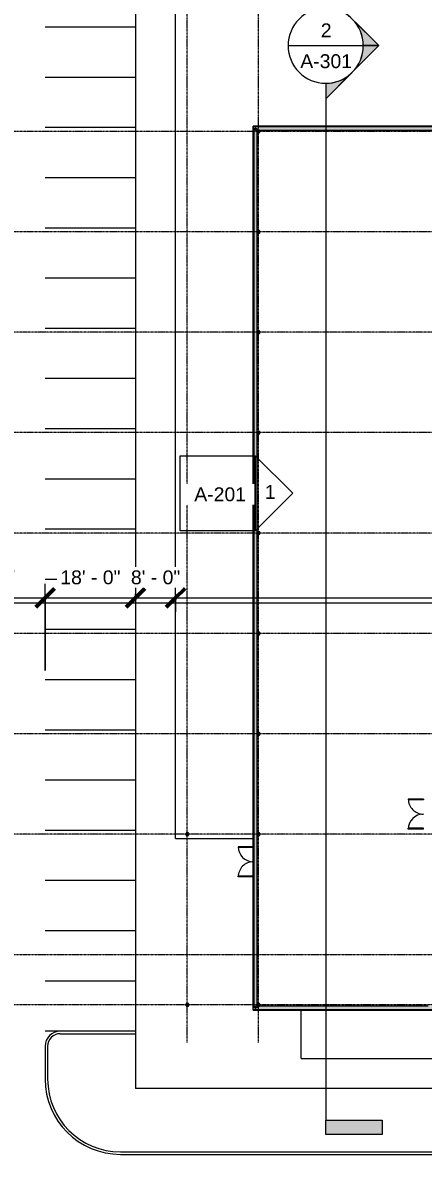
# Model space of a CAD drawing. Header units: inches. Extents: x 19480 to 29385, y -26609 to -18437.
# Drawn here: x 21825 to 22783, y -23115 to -20410 of the extents above; entities that cross this region are included whole.
import ezdxf

# ---------------------------------------------------------------- set-up
doc = ezdxf.new("R2010")
doc.units = ezdxf.units.IN
doc.header["$MEASUREMENT"] = 0
doc.linetypes.add('Grid Line 1_2_', pattern=[0.875, 0.5, -0.125, 0.125, -0.125])
for name, color, linetype, lineweight in [('A-ANNO-DIMS', 211, 'Continuous', 9), ('A-ANNO-DIMS-360', 211, 'Continuous', 9), ('A-DOOR', 31, 'Continuous', 9), ('A-DOOR-GLAZ', 31, 'Continuous', 13), ('A-SITE-CURB', 90, 'Continuous', 9), ('A-SITE-ROAD', 130, 'Continuous', 9), ('A-SITE-SWLK', 140, 'Continuous', 9), ('A-WALL', 113, 'Continuous', 9), ('C-TOPO', 7, 'Continuous', 9), ('G-ANNO-SYMB', 111, 'Continuous', 9), ('L-SITE', 91, 'Continuous', 9), ('S-BEAM', 12, 'Continuous', 9), ('S-COLS', 52, 'Continuous', 9), ('S-GRID', 1, 'Continuous', 9)]:
    doc.layers.add(name, color=color, linetype=linetype, lineweight=lineweight)
doc.styles.add('Arial_1', font='arial.ttf', dxfattribs={"height": 33.194237})
doc.dimstyles.new('Linear_-_3_32__Arial', dxfattribs={"dimscale": 12, "dimtxt": 33.75, "dimasz": 3.75, "dimexe": 2.8125, "dimexo": 1.875, "dimgap": 1.875, "dimtad": 1, "dimdec": 3, "dimrnd": 0.125, "dimzin": 1, "dimdsep": 46, "dimlunit": 4, "dimtxsty": 'Arial_1', "dimblk1": 'OBLIQUE', "dimblk2": 'OBLIQUE', "dimsah": 1, "dimcen": 0.09, "dimdle": 2.8125, "dimazin": 0, "dimtfac": 1, "dimtdec": 4, "dimtix": 1, "dimtmove": 0, "dimatfit": 3, "dimfxl": 1, "dimtvp": 1, "dimtfill": 1, "dimfrac": 2, "dimtolj": 1, "dimtzin": 0, "dimarcsym": 2})
doc.dimstyles.new('Linear_-_3_32__Arial_1', dxfattribs={"dimscale": 12, "dimtxt": 33.75, "dimasz": 3.75, "dimexe": 2.8125, "dimexo": 1.875, "dimgap": 1.875, "dimtad": 1, "dimdec": 3, "dimrnd": 0.125, "dimzin": 1, "dimdsep": 46, "dimlunit": 4, "dimtxsty": 'Arial_1', "dimblk1": 'OBLIQUE', "dimblk2": 'OBLIQUE', "dimsah": 1, "dimcen": 0.09, "dimdle": 2.8125, "dimazin": 0, "dimtfac": 1, "dimtdec": 4, "dimtix": 1, "dimtmove": 0, "dimatfit": 3, "dimfxl": 1, "dimtvp": 1, "dimtfill": 1, "dimfrac": 2, "dimtolj": 1, "dimtzin": 0, "dimarcsym": 2})
doc.dimstyles.new('Linear_-_3_32__Arial_2', dxfattribs={"dimscale": 12, "dimtxt": 33.75, "dimasz": 3.75, "dimexe": 2.8125, "dimexo": 1.875, "dimgap": 1.875, "dimtad": 1, "dimdec": 3, "dimrnd": 0.125, "dimzin": 1, "dimdsep": 46, "dimlunit": 4, "dimtxsty": 'Arial_1', "dimblk1": 'OBLIQUE', "dimblk2": 'OBLIQUE', "dimsah": 1, "dimcen": 0.09, "dimdle": 2.8125, "dimazin": 0, "dimtfac": 1, "dimtdec": 4, "dimtix": 1, "dimtmove": 0, "dimatfit": 3, "dimfxl": 1, "dimtvp": 1, "dimtfill": 1, "dimfrac": 2, "dimtolj": 1, "dimtzin": 0, "dimarcsym": 2})
pattern_1 = [(45, (0, 0), (-35.63818, 35.63818), []), (45, (0, 54), (-35.63818, 35.63818), [])]

# ---------------------------------------------------------------- blocks, each defined once
blk = doc.blocks.new('Parking_Stall_Multiple - Parking_Stall_Multiple-396552-Site Plan - Phase 1')
at = {"layer": 'L-SITE'}
for p, q in [((0, 2760), (0, 2880)), ((0, 2880), (216, 2880)), ((0, 2760), (216, 2760)), ((0, 2640), (0, 2760)), ((0, 2760), (216, 2760)), ((0, 2640), (216, 2640)), ((0, 2520), (0, 2640)), ((0, 2640), (216, 2640)), ((0, 2520), (216, 2520)), ((0, 2400), (0, 2520)), ((0, 2520), (216, 2520)), ((0, 2400), (216, 2400)), ((0, 2280), (0, 2400)), ((0, 2400), (216, 2400)), ((0, 2280), (216, 2280)), ((0, 2160), (0, 2280)), ((0, 2280), (216, 2280)), ((0, 2160), (216, 2160)), ((0, 2040), (0, 2160)), ((0, 2160), (216, 2160)), ((0, 2040), (216, 2040)), ((0, 1920), (0, 2040)), ((0, 2040), (216, 2040)), ((0, 1920), (216, 1920)), ((0, 1800), (0, 1920)), ((0, 1920), (216, 1920)), ((0, 1800), (216, 1800)), ((0, 1680), (0, 1800)), ((0, 1800), (216, 1800)), ((0, 1680), (216, 1680)), ((0, 1560), (0, 1680)), ((0, 1680), (216, 1680)), ((0, 1560), (216, 1560)), ((0, 1440), (0, 1560)), ((0, 1560), (216, 1560)), ((0, 1440), (216, 1440)), ((0, 1320), (0, 1440)), ((0, 1440), (216, 1440)), ((0, 1320), (216, 1320)), ((0, 1200), (0, 1320)), ((0, 1320), (216, 1320)), ((0, 1200), (216, 1200)), ((0, 1080), (0, 1200)), ((0, 1200), (216, 1200)), ((0, 1080), (216, 1080)), ((0, 960), (0, 1080)), ((0, 1080), (216, 1080)), ((0, 960), (216, 960)), ((0, 840), (0, 960)), ((0, 960), (216, 960)), ((0, 840), (216, 840)), ((0, 720), (0, 840)), ((0, 840), (216, 840)), ((0, 720), (216, 720)), ((0, 600), (0, 720)), ((0, 720), (216, 720)), ((0, 600), (216, 600)), ((0, 480), (0, 600)), ((0, 600), (216, 600)), ((0, 480), (216, 480)), ((0, 360), (0, 480)), ((0, 480), (216, 480))]:
    blk.add_line(p, q, dxfattribs=at)
blk = doc.blocks.new('Girt_C - 8_D-560233-Site Plan - Phase 1')
at = {"layer": 'S-BEAM'}
for points in [[(25909.2, -22768.9), (25982.4, -22768.9), (25982.4, -22761.2), (22381.4, -22761.2), (22381.4, -22768.9), (25821.8, -22768.9)], [(25982.4, -22769.1), (25982.4, -22768.9), (22381.4, -22769), (22381.4, -22769.1), (25909.2, -22769.1)], [(25909.2, -22761.2), (25978.4, -22761.1), (25978.4, -22761.1), (22385.3, -22761.1), (22385.2, -22761.2), (25821.8, -22761.2)]]:
    blk.add_hatch(color=256, dxfattribs=at).paths.add_polyline_path(points, flags=0)
for p, q in [((22385.9, -22761.1), (22381.4, -22761.1)), ((22381.4, -22768.9), (22381.4, -22761.2)), ((22381.4, -22769.1), (22381.4, -22768.9)), ((22381.4, -22769.1), (25982.4, -22769.1)), ((22793.9, -22761.1), (22390.9, -22761.1))]:
    blk.add_line(p, q, dxfattribs=at)
blk = doc.blocks.new('Girt_C - 8_D-560235-Site Plan - Phase 1')
at = {"layer": 'S-BEAM'}
for points in [[(22377.4, -22765.1), (22377.6, -22765.1), (22377.4, -20663.1), (22377.4, -20663.1), (22377.4, -22426.1)], [(22385.2, -22765.1), (22385.2, -20663.1), (22377.6, -20663.1), (22377.6, -22765.1)], [(22385.2, -22761.2), (22385.4, -22761.1), (22385.4, -22426.1), (22385.3, -20667), (22385.2, -20667), (22385.2, -22426.1)]]:
    blk.add_hatch(color=256, dxfattribs=at).paths.add_polyline_path(points, flags=0)
for p, q in [((22377.4, -20663.1), (22377.4, -22765.1)), ((22377.4, -20663.1), (22377.6, -20663.1)), ((22377.6, -20663.1), (22385.2, -20663.1)), ((22385.4, -22755.5), (22385.4, -20663.1)), ((22377.6, -22765.1), (22377.4, -22765.1)), ((22385.2, -22765.1), (22377.6, -22765.1)), ((22385.4, -22765.1), (22385.4, -22760.6))]:
    blk.add_line(p, q, dxfattribs=at)
blk = doc.blocks.new('Girt_C - 8_D-560231-Site Plan - Phase 1')
at = {"layer": 'S-BEAM'}
for points in [[(22381.4, -20659.2), (22805.3, -20659.1), (22805.3, -20659.1), (22381.4, -20659.1)], [(22381.4, -20666.9), (22805.3, -20666.9), (22805.3, -20659.2), (22381.4, -20659.2)], [(22390.9, -20667.1), (22801.3, -20667), (22801.4, -20666.9), (22385.3, -20667), (22385.4, -20667.1), (22385.9, -20667.1)]]:
    blk.add_hatch(color=256, dxfattribs=at).paths.add_polyline_path(points, flags=0)
for p, q in [((22805.3, -20659.1), (22381.4, -20659.1)), ((22381.4, -20659.2), (22381.4, -20659.1)), ((22381.4, -20666.9), (22381.4, -20659.2)), ((22381.4, -20667.1), (22805.3, -20667.1)), ((22805.3, -20659.1), (22805.3, -20659.2)), ((22805.3, -20659.2), (22805.3, -20666.9))]:
    blk.add_line(p, q, dxfattribs=at)
blk = doc.blocks.new('HSS-Hollow Structural Section-Column - HSS6X6X1_4-V16-Site Plan - Phase 1')
at = {"layer": 'S-COLS'}
h = blk.add_hatch(dxfattribs=at)
h.set_pattern_fill('FP_6', color=256, style=0, pattern_type=2)
h.set_pattern_definition([(225, (22218.39, -22758.053), (35.63818, -35.63818), []), (225, (22218.39, -22812.053), (35.63818, -35.63818), [])])
h.paths.add_polyline_path([(-2.5, 3), (-2.5, 2.8), (2.5, 2.8), (2.5, 3)], flags=0)
h.paths.add_polyline_path([(-3, 2.5), (-3, -2.5), (-2.8, -2.5), (-2.8, 2.5)], flags=0)
h.paths.add_polyline_path([(3, 2.5), (2.8, 2.5), (2.8, -2.5), (3, -2.5)], flags=0)
h.paths.add_polyline_path([(2.5, -2.8), (-2.5, -2.8), (-2.5, -3), (2.5, -3)], flags=0)
at = {"layer": 'S-COLS', "lineweight": 13}
for p, q in [((-3, 2.5), (-3, -2.5)), ((-2.8, -2.5), (-2.8, 2.5)), ((2.5, 3), (-2.5, 3)), ((-2.5, 2.8), (2.5, 2.8)), ((2.8, 2.5), (2.8, -2.5)), ((3, -2.5), (3, 2.5)), ((2.5, -2.8), (-2.5, -2.8)), ((-2.5, -3), (2.5, -3))]:
    blk.add_line(p, q, dxfattribs=at)
for centre, radius, start, end in [((-2.5, 2.5), 0.466, 90, 180), ((-2.5, 2.5), 0.233, 90, 180), ((2.5, 2.5), 0.466, 360, 90), ((2.5, 2.5), 0.233, 0, 90), ((-2.5, -2.5), 0.466, 180, 270), ((-2.5, -2.5), 0.233, 180, 270), ((2.5, -2.5), 0.466, 270, 360), ((2.5, -2.5), 0.233, 270, 360)]:
    blk.add_arc(centre, radius, start, end, dxfattribs=at)
blk = doc.blocks.new('Double-Glass 1 - 72_ x 84_-503867-Site Plan - Phase 1')
at = {"layer": 'A-DOOR'}
for p, q in [((-36, -2.6), (-36, -6.6)), ((-36, -2.6), (-34, -2.6)), ((-36, -6.6), (-36, -34.6)), ((-36, -6.6), (-34, -6.6)), ((-34, -2.6), (-34, -6.6)), ((-34, -6.6), (-34, -34.6)), ((34, -2.6), (34, -6.6)), ((36, -2.6), (34, -2.6)), ((34, -6.6), (34, -34.6)), ((36, -6.6), (34, -6.6)), ((36, -2.6), (36, -6.6)), ((36, -6.6), (36, -34.6)), ((-36, -34.6), (-36, -38.6)), ((-36, -34.6), (-34, -34.6)), ((-36, -38.6), (-34, -38.6)), ((-34, -34.6), (-34, -38.6)), ((34, -34.6), (34, -38.6)), ((34, -34.6), (36, -34.6)), ((36, -38.6), (34, -38.6)), ((36, -34.6), (36, -38.6))]:
    blk.add_line(p, q, dxfattribs=at)
for centre, start, end in [((-36, -2.6), 270, 0), ((36, -2.6), 180.0334, 270)]:
    blk.add_arc(centre, 36, start, end, dxfattribs=at)
at = {"layer": 'A-DOOR-GLAZ'}
for p, q in [((-35, -34.6), (-35, -6.6)), ((35, -6.6), (35, -34.6))]:
    blk.add_line(p, q, dxfattribs=at)
blk = doc.blocks.new('HSS-Hollow Structural Section-Column - HSS6X6X1_4-V19-Site Plan - Phase 1')
at = {"layer": 'S-COLS', "lineweight": 13}
for p, q in [((-3, 2.534), (-3, -2.534)), ((-2.767, -2.534), (-2.767, 2.534)), ((2.534, 3), (-2.534, 3)), ((-2.534, 2.767), (2.534, 2.767)), ((2.767, 2.534), (2.767, -2.534)), ((3, -2.534), (3, 2.534)), ((2.534, -2.767), (-2.534, -2.767)), ((-2.534, -3), (2.534, -3))]:
    blk.add_line(p, q, dxfattribs=at)
for centre, radius, start, end in [((-2.534, 2.534), 0.466, 90, 180), ((-2.534, 2.534), 0.233, 90, 180), ((2.534, 2.534), 0.466, 360, 90), ((2.534, 2.534), 0.233, 0, 90), ((-2.534, -2.534), 0.466, 180, 270), ((-2.534, -2.534), 0.233, 180, 270), ((2.534, -2.534), 0.466, 270, 360), ((2.534, -2.534), 0.233, 270, 360)]:
    blk.add_arc(centre, radius, start, end, dxfattribs=at)
blk = doc.blocks.new('Double-Glass 1 - 72_ x 84_-496146-Site Plan - Phase 1')
at = {"layer": 'A-DOOR'}
for p, q in [((-36, 32.5), (-36, 36.5)), ((-36, 36.5), (-34, 36.5)), ((-36, 4.5), (-36, 32.5)), ((-36, 32.5), (-34, 32.5)), ((-34, 32.5), (-34, 36.5)), ((-34, 4.5), (-34, 32.5)), ((34, 32.5), (34, 36.5)), ((36, 36.5), (34, 36.5)), ((34, 4.5), (34, 32.5)), ((34, 32.5), (36, 32.5)), ((36, 32.5), (36, 36.5)), ((36, 4.5), (36, 32.5)), ((-36, 4.5), (-34, 4.5)), ((-36, 0.5), (-36, 4.5)), ((-36, 0.5), (-34, 0.5)), ((-34, 0.5), (-34, 4.5)), ((36, 4.5), (34, 4.5)), ((34, 0.5), (34, 4.5)), ((36, 0.5), (34, 0.5)), ((36, 0.5), (36, 4.5))]:
    blk.add_line(p, q, dxfattribs=at)
for centre, start, end in [((-36, 0.5), 360, 90), ((36, 0.5), 90, 179.9666)]:
    blk.add_arc(centre, 36, start, end, dxfattribs=at)
at = {"layer": 'A-DOOR-GLAZ'}
for p, q in [((-35, 32.5), (-35, 4.5)), ((35, 4.5), (35, 32.5))]:
    blk.add_line(p, q, dxfattribs=at)
blk = doc.blocks.new('DIMBLOCK31-Site Plan - Phase 1')
at = {"layer": 'A-ANNO-DIMS-360'}
for p, q in [((21590.4, -21958.5), (21590.4, -21751.2)), ((21878.4, -21958.5), (21878.4, -21751.2)), ((21590.4, -21785), (21878.4, -21785)), ((21590.4, -21785), (21590.4, -21958.5)), ((21878.4, -21785), (21878.4, -21958.5))]:
    blk.add_line(p, q, dxfattribs=at)
at = {"layer": 'A-ANNO-DIMS-360', "lineweight": 50}
for p, q in [((21590.4, -21785), (21612.9, -21762.5)), ((21878.4, -21785), (21900.9, -21762.5)), ((21590.4, -21785), (21567.9, -21807.5)), ((21878.4, -21785), (21855.9, -21807.5))]:
    blk.add_line(p, q, dxfattribs=at)
at = {"layer": 'A-ANNO-DIMS-360', "color": 0, "insert": (21662.7, -21719.4), "char_height": 33.19, "width": 171.969, "attachment_point": 1, "line_spacing_factor": 0.938532, "style": 'Arial_1', "bg_fill": 3, "box_fill_scale": 1.25, "bg_fill_color": 0, "bg_fill_transparency": 0}
blk.add_mtext('24\' - 0"', dxfattribs=at)
blk = doc.blocks.new('_Oblique')
at = {"color": 0, "linetype": 'ByBlock', "lineweight": -2}
blk.add_line((-0.5, -0.5), (0.5, 0.5), dxfattribs=at)
blk = doc.blocks.new('DIMBLOCK32-Site Plan - Phase 1')
at = {"layer": 'A-ANNO-DIMS-360'}
for p, q in [((21878.4, -21958.5), (21878.4, -21751.2)), ((22094.4, -21775.7), (22094.4, -21818.7)), ((22094.4, -21785), (22094.4, -21775.7)), ((21878.4, -21785), (22094.4, -21785)), ((21878.4, -21785), (21878.4, -21958.5))]:
    blk.add_line(p, q, dxfattribs=at)
at = {"layer": 'A-ANNO-DIMS-360', "lineweight": 50}
for p, q in [((21878.4, -21785), (21900.9, -21762.5)), ((22094.4, -21785), (22116.9, -21762.5)), ((21878.4, -21785), (21855.9, -21807.5)), ((22094.4, -21785), (22071.9, -21807.5))]:
    blk.add_line(p, q, dxfattribs=at)
at = {"layer": 'A-ANNO-DIMS-360', "color": 0, "insert": (21914.7, -21719.4), "char_height": 33.19, "width": 171.969, "attachment_point": 1, "line_spacing_factor": 0.938532, "style": 'Arial_1', "bg_fill": 3, "box_fill_scale": 1.25, "bg_fill_color": 0, "bg_fill_transparency": 0}
blk.add_mtext('18\' - 0"', dxfattribs=at)
blk = doc.blocks.new('DIMBLOCK33-Site Plan - Phase 1')
at = {"layer": 'A-ANNO-DIMS-360', "lineweight": 50}
for p, q in [((22094.4, -21785), (22116.9, -21762.5)), ((22190.4, -21785), (22212.9, -21762.5)), ((22094.4, -21785), (22071.9, -21807.5)), ((22190.4, -21785), (22167.9, -21807.5))]:
    blk.add_line(p, q, dxfattribs=at)
at = {"layer": 'A-ANNO-DIMS-360'}
for p, q in [((22094.4, -21775.7), (22094.4, -21818.7)), ((22094.4, -21785), (22094.4, -21775.7)), ((22190.4, -21775.7), (22190.4, -21818.7)), ((22190.4, -21785), (22190.4, -21775.7)), ((22094.4, -21785), (22190.4, -21785))]:
    blk.add_line(p, q, dxfattribs=at)
at = {"layer": 'A-ANNO-DIMS-360', "color": 0, "insert": (22083.5, -21719.4), "char_height": 33.19, "width": 141.438, "attachment_point": 1, "line_spacing_factor": 0.938532, "style": 'Arial_1', "bg_fill": 3, "box_fill_scale": 1.25, "bg_fill_color": 0, "bg_fill_transparency": 0}
blk.add_mtext('8\' - 0"', dxfattribs=at)
blk = doc.blocks.new('DIMBLOCK34-Site Plan - Phase 1')
at = {"layer": 'A-ANNO-DIMS-360', "lineweight": 50}
for p, q in [((22190.4, -21785), (22212.9, -21762.5)), ((24603.4, -21785), (24625.9, -21762.5)), ((22190.4, -21785), (22167.9, -21807.5)), ((24603.4, -21785), (24580.9, -21807.5))]:
    blk.add_line(p, q, dxfattribs=at)
at = {"layer": 'A-ANNO-DIMS-360'}
for p, q in [((22190.4, -21775.7), (22190.4, -21818.7)), ((22190.4, -21785), (22190.4, -21775.7)), ((24603.4, -21775.7), (24603.4, -21818.7)), ((24603.4, -21785), (24603.4, -21775.7)), ((22190.4, -21785), (24603.4, -21785))]:
    blk.add_line(p, q, dxfattribs=at)
at = {"layer": 'A-ANNO-DIMS-360', "color": 0, "insert": (23312.5, -21719.4), "char_height": 33.19, "width": 202.5, "attachment_point": 1, "line_spacing_factor": 0.938532, "style": 'Arial_1', "bg_fill": 3, "box_fill_scale": 1.25, "bg_fill_color": 0, "bg_fill_transparency": 0}
blk.add_mtext('201\' - 1"', dxfattribs=at)
blk = doc.blocks.new('Section - 3_32_ x 3_8_-18514-Site Plan - Phase 1')
at = {"layer": 'G-ANNO-SYMB'}
blk.add_hatch(color=256, dxfattribs=at).paths.add_polyline_path([(0, 0.375), (0, 0), (-0.09375, 0), (-0.09375, 0.375)], flags=0)
for p, q in [((0, 0.375), (-0.09375, 0.375)), ((-0.09375, 0.375), (-0.09375, 0)), ((0, 0), (0, 0.375)), ((-0.09375, 0), (0, 0))]:
    blk.add_line(p, q, dxfattribs=at)
blk = doc.blocks.new('Section - Section Head - Filled-1526-Site Plan - Phase 1')
at = {"layer": 'G-ANNO-SYMB'}
h = blk.add_hatch(color=256, dxfattribs=at)
edge = h.paths.add_edge_path(flags=0)
edge.add_line((-0.4268, 0.1768), (-0.25, 0.3536))
edge.add_line((-0.25, 0.3536), (-0.25, 0.25))
edge.add_arc((-0.25, 0), 0.25, 90, 135)
h = blk.add_hatch(color=256, dxfattribs=at)
edge = h.paths.add_edge_path(flags=0)
edge.add_arc((-0.25, 0), 0.25, 45, 90)
edge.add_line((-0.25, 0.25), (-0.25, 0.3536))
edge.add_line((-0.25, 0.3536), (-0.0732, 0.1768))
h = blk.add_hatch(color=256, dxfattribs=at)
edge = h.paths.add_edge_path(flags=0)
edge.add_arc((-0.25, 0), 0.2503, 137.9216, 180)
edge.add_line((-0.5003, 0), (-0.6036, 0))
edge.add_line((-0.6036, 0), (-0.4358, 0.1678))
h = blk.add_hatch(color=256, dxfattribs=at)
edge = h.paths.add_edge_path(flags=0)
edge.add_line((-0.0642, 0.1678), (0.1036, 0))
edge.add_line((0.1036, 0), (0.0003, 0))
edge.add_arc((-0.25, 0), 0.2503, 0, 42.0784)
for p, q in [((-0.25, 0.3536), (-0.6036, 0)), ((-0.25, 0.3536), (-0.4268, 0.1768)), ((-0.25, 0.3536), (0.1036, 0)), ((-0.25, 0.25), (-0.25, 0.3536)), ((-0.0732, 0.1768), (-0.25, 0.3536)), ((-0.25, 0.3536), (-0.25, 0.25)), ((-0.4358, 0.1678), (-0.6036, 0)), ((0.1036, 0), (-0.0642, 0.1678)), ((-0.6036, 0), (-0.5003, 0)), ((0.0003, 0), (0.1036, 0)), ((-0.5, 0), (-0.6036, 0)), ((0, 0), (0.1036, 0))]:
    blk.add_line(p, q, dxfattribs=at)
for radius, start, end in [(0.25, 360, 180), (0.25, 90, 135), (0.25, 45, 90), (0.2503, 137.9216, 180), (0.2503, 0, 42.0784), (0.25, 180, 360)]:
    blk.add_arc((-0.25, 0), radius, start, end, dxfattribs=at)
blk = doc.blocks.new('Elevation - Detail Number-93309-Site Plan - Phase 1')
at = {"layer": 'G-ANNO-SYMB'}
for p, q in [((-0.25, -0.25), (-0.25, 0.25)), ((-0.25, 0.25), (0.25, 0.25)), ((0.25, 0.25), (0.25, -0.25)), ((0.25, -0.25), (-0.25, -0.25))]:
    blk.add_line(p, q, dxfattribs=at)
blk = doc.blocks.new('Elevation - Detail Number-93036-Site Plan - Phase 1')
at = {"layer": 'G-ANNO-SYMB'}
for p, q in [((0, 0.25), (-0.25, 0)), ((0.25, 0), (0, 0.25)), ((-0.25, 0), (0.25, 0))]:
    blk.add_line(p, q, dxfattribs=at)

msp = doc.modelspace()

# ---------------------------------------------------------------- hatches: boundary and pattern name
at = {"layer": 'A-WALL', "transparency": 33554611}
for points in [[(22376.1028, -22343.0654), (22376.8902, -22343.0654), (22376.8902, -20657.7654), (22376.1028, -20657.7654), (22376.1028, -21910.7687)], [(22376.8902, -20658.5528), (22810.5429, -20658.5528), (22810.5429, -20657.7654), (22376.8902, -20657.7654)]]:
    msp.add_hatch(color=256, dxfattribs=at).paths.add_polyline_path(points, flags=0)
h = msp.add_hatch(color=256, dxfattribs=at)
h.paths.add_polyline_path([(22376.1028, -22770.3402), (23968.7006, -22770.3402), (23968.7006, -22769.5528), (22376.1028, -22769.5528)], flags=0)
h.paths.add_polyline_path([(25987.6776, -22770.3402), (25987.6776, -22769.5528), (24040.7006, -22769.5528), (24040.7006, -22770.3402), (25909.1718, -22770.3402)], flags=0)
at = {"layer": 'S-COLS'}
h = msp.add_hatch(dxfattribs=at)
h.set_pattern_fill('FP_1', color=256, style=0, pattern_type=2)
h.set_pattern_definition(pattern_1)
h.paths.add_polyline_path([(22390.9242, -21393.0528), (22390.9242, -21392.8198), (22385.8562, -21392.8198), (22385.8562, -21393.0528)], flags=0)
h.paths.add_polyline_path([(22385.3902, -21392.5868), (22385.6232, -21392.5868), (22385.6232, -21387.5188), (22385.3902, -21387.5188)], flags=0)
h.paths.add_polyline_path([(22391.3902, -21392.5868), (22391.3902, -21387.5188), (22391.1572, -21387.5188), (22391.1572, -21392.5868)], flags=0)
h.paths.add_polyline_path([(22385.8562, -21387.2858), (22390.9242, -21387.2858), (22390.9242, -21387.0528), (22385.8562, -21387.0528)], flags=0)
h = msp.add_hatch(dxfattribs=at)
h.set_pattern_fill('FP_1', color=256, style=0, pattern_type=2)
h.set_pattern_definition(pattern_1)
h.paths.add_polyline_path([(22385.8562, -21873.0528), (22390.9242, -21873.0528), (22390.9242, -21872.8198), (22385.8562, -21872.8198)], flags=0)
h.paths.add_polyline_path([(22385.6232, -21872.5868), (22385.6232, -21867.5188), (22385.3902, -21867.5188), (22385.3902, -21872.5868)], flags=0)
h.paths.add_polyline_path([(22391.3902, -21872.5868), (22391.3902, -21867.5188), (22391.1572, -21867.5188), (22391.1572, -21872.5868)], flags=0)
h.paths.add_polyline_path([(22385.8562, -21867.2858), (22390.9242, -21867.2858), (22390.9242, -21867.0528), (22385.8562, -21867.0528)], flags=0)
h = msp.add_hatch(dxfattribs=at)
h.set_pattern_fill('FP_1', color=256, style=0, pattern_type=2)
h.set_pattern_definition(pattern_1)
h.paths.add_polyline_path([(22390.9242, -22113.0528), (22390.9242, -22112.8198), (22385.8562, -22112.8198), (22385.8562, -22113.0528)], flags=0)
h.paths.add_polyline_path([(22385.6232, -22112.5868), (22385.6232, -22107.5188), (22385.3902, -22107.5188), (22385.3902, -22112.5868)], flags=0)
h.paths.add_polyline_path([(22391.1572, -22112.5868), (22391.3902, -22112.5868), (22391.3902, -22107.5188), (22391.1572, -22107.5188)], flags=0)
h.paths.add_polyline_path([(22385.8562, -22107.2858), (22390.9242, -22107.2858), (22390.9242, -22107.0528), (22385.8562, -22107.0528)], flags=0)
h = msp.add_hatch(dxfattribs=at)
h.set_pattern_fill('FP_1', color=256, style=0, pattern_type=2)
h.set_pattern_definition(pattern_1)
h.paths.add_polyline_path([(22215.8562, -22353.0528), (22220.9242, -22353.0528), (22220.9242, -22352.8198), (22215.8562, -22352.8198)], flags=0)
h.paths.add_polyline_path([(22221.1572, -22352.5868), (22221.3902, -22352.5868), (22221.3902, -22347.5188), (22221.1572, -22347.5188)], flags=0)
h.paths.add_polyline_path([(22215.3902, -22352.5868), (22215.6232, -22352.5868), (22215.6232, -22347.5188), (22215.3902, -22347.5188)], flags=0)
h.paths.add_polyline_path([(22215.8562, -22347.2858), (22220.9242, -22347.2858), (22220.9242, -22347.0528), (22215.8562, -22347.0528)], flags=0)

# ---------------------------------------------------------------- linework, layer by layer
at = {"layer": 'A-SITE-CURB'}
for p, q in [((21914.3902, -22826.9963), (22094.3902, -22826.9963)), ((21884.3902, -22856.9963), (21884.3902, -22935.3328)), ((22058.3902, -23109.3328), (22909.0319, -23109.3328))]:
    msp.add_line(p, q, dxfattribs=at)
for centre, radius, start, end in [((21914.3902, -22856.9963), 30, 90, 180), ((22058.3902, -22935.3328), 174, 180, 270)]:
    msp.add_arc(centre, radius, start, end, dxfattribs=at)
at = {"layer": 'A-SITE-ROAD'}
for p, q in [((21878.3902, -22856.9963), (21878.3902, -22935.3328)), ((22058.3902, -23115.3328), (22909.0319, -23115.3328))]:
    msp.add_line(p, q, dxfattribs=at)
for centre, radius, start, end in [((21914.3902, -22856.9963), 36, 90, 180), ((22058.3902, -22935.3328), 180, 180, 270)]:
    msp.add_arc(centre, radius, start, end, dxfattribs=at)
at = {"layer": 'A-SITE-SWLK'}
for p, q in [((22190.3902, -22360.0528), (22190.3902, -19934.9963)), ((22190.3902, -22360.0528), (22376.1028, -22360.0528)), ((22490.3902, -22885.9397), (22490.3902, -22770.3402)), ((22094.3902, -22820.9963), (22094.3902, -22957.9397)), ((22490.3902, -22885.9397), (23932.7006, -22885.9397)), ((23434.6083, -22957.9397), (22094.3902, -22957.9397))]:
    msp.add_line(p, q, dxfattribs=at)
at = {"layer": 'A-WALL', "lineweight": 15}
for p, q in [((22376.1028, -20657.7654), (22376.1028, -22343.0654)), ((22810.5429, -20657.7654), (22376.1028, -20657.7654)), ((22376.8902, -22343.0654), (22376.8902, -20658.5528)), ((22376.8902, -20658.5528), (22809.7555, -20658.5528)), ((22376.1028, -22343.0654), (22376.8902, -22343.0654)), ((22376.1028, -22769.5528), (22376.1028, -22770.3402)), ((22376.1028, -22770.3402), (23968.7006, -22770.3402)), ((22793.8902, -22769.5528), (22376.8902, -22769.5528))]:
    msp.add_line(p, q, dxfattribs=at)
at = {"layer": 'C-TOPO'}
for p, q in [((22376.1035, -22343.0654), (22376.1035, -20657.7656)), ((22376.1035, -20657.7656), (22810.5425, -20657.7656)), ((22376.1035, -22769.5528), (22376.1035, -22343.0654)), ((22376.1035, -22770.3398), (22376.1035, -22769.5528)), ((22376.1035, -22770.3398), (23483.2559, -22770.3398))]:
    msp.add_line(p, q, dxfattribs=at)
at = {"layer": 'G-ANNO-SYMB'}
msp.add_line((22459.2123, -20465.1008), (22639.2123, -20465.1008), dxfattribs=at)
at = {"layer": 'S-COLS', "lineweight": 13}
for p, q in [((22385.3902, -20667.5188), (22385.3902, -20672.5868)), ((22385.6232, -20672.5868), (22385.6232, -20667.5188)), ((22390.9242, -20667.0528), (22385.8562, -20667.0528)), ((22385.8562, -20667.2858), (22390.9242, -20667.2858)), ((22391.1572, -20667.5188), (22391.1572, -20672.5868)), ((22391.3902, -20672.5868), (22391.3902, -20667.5188)), ((22390.9242, -20672.8198), (22385.8562, -20672.8198)), ((22385.8562, -20673.0528), (22390.9242, -20673.0528)), ((22385.3902, -20907.5188), (22385.3902, -20912.5868)), ((22385.6232, -20912.5868), (22385.6232, -20907.5188)), ((22390.9242, -20907.0528), (22385.8562, -20907.0528)), ((22385.8562, -20907.2858), (22390.9242, -20907.2858)), ((22391.1572, -20907.5188), (22391.1572, -20912.5868)), ((22391.3902, -20912.5868), (22391.3902, -20907.5188)), ((22390.9242, -20912.8198), (22385.8562, -20912.8198)), ((22385.8562, -20913.0528), (22390.9242, -20913.0528)), ((22385.3902, -21147.5188), (22385.3902, -21152.5868)), ((22385.6232, -21152.5868), (22385.6232, -21147.5188)), ((22390.9242, -21147.0528), (22385.8562, -21147.0528)), ((22385.8562, -21147.2858), (22390.9242, -21147.2858)), ((22390.9242, -21152.8198), (22385.8562, -21152.8198)), ((22385.8562, -21153.0528), (22390.9242, -21153.0528)), ((22391.1572, -21147.5188), (22391.1572, -21152.5868)), ((22391.3902, -21152.5868), (22391.3902, -21147.5188)), ((22385.3902, -21387.5188), (22385.3902, -21392.5868)), ((22385.6232, -21392.5868), (22385.6232, -21387.5188)), ((22390.9242, -21387.0528), (22385.8562, -21387.0528)), ((22385.8562, -21387.2858), (22390.9242, -21387.2858)), ((22390.9242, -21392.8198), (22385.8562, -21392.8198)), ((22385.8562, -21393.0528), (22390.9242, -21393.0528)), ((22391.1572, -21387.5188), (22391.1572, -21392.5868)), ((22391.3902, -21392.5868), (22391.3902, -21387.5188)), ((22385.3902, -21627.5188), (22385.3902, -21632.5868)), ((22385.6232, -21632.5868), (22385.6232, -21627.5188)), ((22390.9242, -21627.0528), (22385.8562, -21627.0528)), ((22385.8562, -21627.2858), (22390.9242, -21627.2858)), ((22390.9242, -21632.8198), (22385.8562, -21632.8198)), ((22385.8562, -21633.0528), (22390.9242, -21633.0528)), ((22391.1572, -21627.5188), (22391.1572, -21632.5868)), ((22391.3902, -21632.5868), (22391.3902, -21627.5188)), ((22385.3902, -21867.5188), (22385.3902, -21872.5868)), ((22385.6232, -21872.5868), (22385.6232, -21867.5188)), ((22390.9242, -21867.0528), (22385.8562, -21867.0528)), ((22385.8562, -21867.2858), (22390.9242, -21867.2858)), ((22390.9242, -21872.8198), (22385.8562, -21872.8198)), ((22385.8562, -21873.0528), (22390.9242, -21873.0528)), ((22391.1572, -21867.5188), (22391.1572, -21872.5868)), ((22391.3902, -21872.5868), (22391.3902, -21867.5188)), ((22385.3902, -22107.5188), (22385.3902, -22112.5868)), ((22385.6232, -22112.5868), (22385.6232, -22107.5188)), ((22390.9242, -22107.0528), (22385.8562, -22107.0528)), ((22385.8562, -22107.2858), (22390.9242, -22107.2858)), ((22390.9242, -22112.8198), (22385.8562, -22112.8198)), ((22385.8562, -22113.0528), (22390.9242, -22113.0528)), ((22391.1572, -22107.5188), (22391.1572, -22112.5868)), ((22391.3902, -22112.5868), (22391.3902, -22107.5188)), ((22215.3902, -22347.5188), (22215.3902, -22352.5868)), ((22215.6232, -22352.5868), (22215.6232, -22347.5188)), ((22220.9242, -22347.0528), (22215.8562, -22347.0528)), ((22215.8562, -22347.2858), (22220.9242, -22347.2858)), ((22220.9242, -22352.8198), (22215.8562, -22352.8198)), ((22215.8562, -22353.0528), (22220.9242, -22353.0528)), ((22221.1572, -22347.5188), (22221.1572, -22352.5868)), ((22221.3902, -22352.5868), (22221.3902, -22347.5188)), ((22385.3902, -22347.5188), (22385.3902, -22352.5868)), ((22385.6232, -22352.5868), (22385.6232, -22347.5188)), ((22390.9242, -22347.0528), (22385.8562, -22347.0528)), ((22385.8562, -22347.2858), (22390.9242, -22347.2858)), ((22390.9242, -22352.8198), (22385.8562, -22352.8198)), ((22385.8562, -22353.0528), (22390.9242, -22353.0528)), ((22391.1572, -22347.5188), (22391.1572, -22352.5868)), ((22391.3902, -22352.5868), (22391.3902, -22347.5188))]:
    msp.add_line(p, q, dxfattribs=at)
for centre, radius, start, end in [((22385.8562, -20667.5188), 0.466, 90, 180), ((22385.8562, -20667.5188), 0.233, 90, 180), ((22390.9242, -20667.5188), 0.466, 0, 90), ((22390.9242, -20667.5188), 0.233, 0, 90), ((22385.8562, -20672.5868), 0.466, 180, 270), ((22385.8562, -20672.5868), 0.233, 180, 270), ((22390.9242, -20672.5868), 0.466, 270, 0), ((22390.9242, -20672.5868), 0.233, 270, 0), ((22385.8562, -20907.5188), 0.466, 90, 180), ((22385.8562, -20907.5188), 0.233, 90, 180), ((22390.9242, -20907.5188), 0.466, 0, 90), ((22390.9242, -20907.5188), 0.233, 0, 90), ((22385.8562, -20912.5868), 0.466, 180, 270), ((22385.8562, -20912.5868), 0.233, 180, 270), ((22390.9242, -20912.5868), 0.466, 270, 0), ((22390.9242, -20912.5868), 0.233, 270, 0), ((22385.8562, -21147.5188), 0.466, 90, 180), ((22385.8562, -21152.5868), 0.466, 180, 270), ((22385.8562, -21147.5188), 0.233, 90, 180), ((22385.8562, -21152.5868), 0.233, 180, 270), ((22390.9242, -21147.5188), 0.466, 0, 90), ((22390.9242, -21147.5188), 0.233, 0, 90), ((22390.9242, -21152.5868), 0.466, 270, 0), ((22390.9242, -21152.5868), 0.233, 270, 0), ((22385.8562, -21387.5188), 0.466, 90, 180), ((22385.8562, -21392.5868), 0.466, 180, 270), ((22385.8562, -21387.5188), 0.233, 90, 180), ((22385.8562, -21392.5868), 0.233, 180, 270), ((22390.9242, -21387.5188), 0.466, 0, 90), ((22390.9242, -21387.5188), 0.233, 0, 90), ((22390.9242, -21392.5868), 0.466, 270, 0), ((22390.9242, -21392.5868), 0.233, 270, 0), ((22385.8562, -21627.5188), 0.466, 90, 180), ((22385.8562, -21632.5868), 0.466, 180, 270), ((22385.8562, -21627.5188), 0.233, 90, 180), ((22385.8562, -21632.5868), 0.233, 180, 270), ((22390.9242, -21627.5188), 0.466, 0, 90), ((22390.9242, -21627.5188), 0.233, 0, 90), ((22390.9242, -21632.5868), 0.466, 270, 0), ((22390.9242, -21632.5868), 0.233, 270, 0), ((22385.8562, -21867.5188), 0.466, 90, 180), ((22385.8562, -21872.5868), 0.466, 180, 270), ((22385.8562, -21867.5188), 0.233, 90, 180), ((22385.8562, -21872.5868), 0.233, 180, 270), ((22390.9242, -21867.5188), 0.466, 0, 90), ((22390.9242, -21867.5188), 0.233, 0, 90), ((22390.9242, -21872.5868), 0.466, 270, 0), ((22390.9242, -21872.5868), 0.233, 270, 0), ((22385.8562, -22107.5188), 0.466, 90, 180), ((22385.8562, -22112.5868), 0.466, 180, 270), ((22385.8562, -22107.5188), 0.233, 90, 180), ((22385.8562, -22112.5868), 0.233, 180, 270), ((22390.9242, -22107.5188), 0.466, 0, 90), ((22390.9242, -22107.5188), 0.233, 0, 90), ((22390.9242, -22112.5868), 0.466, 270, 0), ((22390.9242, -22112.5868), 0.233, 270, 0), ((22215.8562, -22347.5188), 0.466, 90, 180), ((22215.8562, -22352.5868), 0.466, 180, 270), ((22215.8562, -22347.5188), 0.233, 90, 180), ((22215.8562, -22352.5868), 0.233, 180, 270), ((22220.9242, -22347.5188), 0.466, 0, 90), ((22220.9242, -22347.5188), 0.233, 0, 90), ((22220.9242, -22352.5868), 0.466, 270, 0), ((22220.9242, -22352.5868), 0.233, 270, 0), ((22385.8562, -22347.5188), 0.466, 90, 180), ((22385.8562, -22352.5868), 0.466, 180, 270), ((22385.8562, -22347.5188), 0.233, 90, 180), ((22385.8562, -22352.5868), 0.233, 180, 270), ((22390.9242, -22347.5188), 0.466, 0, 90), ((22390.9242, -22347.5188), 0.233, 0, 90), ((22390.9242, -22352.5868), 0.466, 270, 0), ((22390.9242, -22352.5868), 0.233, 270, 0)]:
    msp.add_arc(centre, radius, start, end, dxfattribs=at)
at = {"layer": 'S-GRID', "linetype": 'Grid Line 1_2_'}
for p, q in [((22388.3902, -22848.2095), (22388.3902, -18617.1198)), ((26354.2793, -20670.0528), (19671.9398, -20670.0528)), ((26354.2793, -20910.0528), (19671.9398, -20910.0528)), ((29385.2612, -21150.0528), (19671.9398, -21150.0528)), ((26354.2793, -21390.0528), (19671.9398, -21390.0528)), ((26354.2793, -21630.0528), (19671.9398, -21630.0528)), ((26354.2793, -21870.0528), (19671.9398, -21870.0528)), ((26354.2793, -22110.0528), (19671.9398, -22110.0528)), ((29385.2612, -22350.0528), (19671.9398, -22350.0528)), ((29385.2612, -22638.0528), (19671.9398, -22638.0528)), ((29385.2612, -22758.0528), (19671.9398, -22758.0528))]:
    msp.add_line(p, q, dxfattribs=at)

# ---------------------------------------------------------------- block references
at = {"layer": 'A-DOOR'}
for name, p, rotation in [('Double-Glass 1 - 72_ x 84_-503867-Site Plan - Phase 1', (22785.3687, -22301.9465), 270), ('Double-Glass 1 - 72_ x 84_-496146-Site Plan - Phase 1', (22376.5903, -22415.9465), 89.99999999997483)]:
    msp.add_blockref(name, p, dxfattribs=dict(at, rotation=rotation))
at = {"layer": 'G-ANNO-SYMB', "xscale": 359.9999999999998, "yscale": 359.9999999999998, "zscale": 359.9999999999998, "rotation": 269.9999999999996}
msp.add_blockref('Section - Section Head - Filled-1526-Site Plan - Phase 1', (22549.2123, -20555.1008), dxfattribs=at)
at = {"layer": 'G-ANNO-SYMB', "xscale": 359.9999999999998, "yscale": 359.9999999999998, "zscale": 359.9999999999998}
msp.add_blockref('Elevation - Detail Number-93309-Site Plan - Phase 1', (22290.8798, -21535.1975), dxfattribs=at)
at = {"layer": 'G-ANNO-SYMB', "extrusion": (0, 0, -1), "xscale": 359.9999999999998, "yscale": 359.9999999999998, "zscale": 359.9999999999998, "rotation": 90.00000000000053}
msp.add_blockref('Section - 3_32_ x 3_8_-18514-Site Plan - Phase 1', (-22549.2123, -23033.8711), dxfattribs=at)
at = {"layer": 'L-SITE', "rotation": 180}
msp.add_blockref('Parking_Stall_Multiple - Parking_Stall_Multiple-396552-Site Plan - Phase 1', (22094.3902, -19940.9963), dxfattribs=at)
at = {"layer": 'S-BEAM'}
for name in ['Girt_C - 8_D-560235-Site Plan - Phase 1', 'Girt_C - 8_D-560231-Site Plan - Phase 1', 'Girt_C - 8_D-560233-Site Plan - Phase 1']:
    msp.add_blockref(name, (0, 0), dxfattribs=at)
at = {"layer": 'S-COLS', "rotation": 180}
for name, p in [('HSS-Hollow Structural Section-Column - HSS6X6X1_4-V16-Site Plan - Phase 1', (22218.3902, -22758.0528)), ('HSS-Hollow Structural Section-Column - HSS6X6X1_4-V19-Site Plan - Phase 1', (22388.3902, -22758.0528))]:
    msp.add_blockref(name, p, dxfattribs=at)

# ---------------------------------------------------------------- texts
at = {"layer": 'G-ANNO-SYMB', "attachment_point": 2, "line_spacing_factor": 0.938532, "style": 'Arial_1'}
for s, insert, char_height, width in [('2', (22550.3649, -20411.9666), 33.1942, 30.78), ('A-301', (22550.3649, -20485.6025), 33.19424, 147.42)]:
    msp.add_mtext(s, dxfattribs=dict(at, insert=insert, char_height=char_height, width=width))

# ---------------------------------------------------------------- next in the draw order: dimensions: what is measured, and where the dimension line sits
at = {"layer": 'A-ANNO-DIMS'}
dim = msp.add_linear_dim(base=(21878.3902, -21784.9981), p1=(21590.3902, -21980.9963), p2=(21878.3902, -21980.9963), dimstyle='Linear_-_3_32__Arial', override={"dimpost": '<>', "dimfxl": 288}, dxfattribs=at)
dim.commit()
dim.dimension.update_dxf_attribs({"geometry": 'DIMBLOCK31-Site Plan - Phase 1', "text_midpoint": (21734.3902, -21745.5501)})

# ---------------------------------------------------------------- next in the draw order: dimensions: what is measured, and where the dimension line sits
dim = msp.add_linear_dim(base=(22094.3902, -21784.9981), p1=(21878.3902, -21980.9963), p2=(22094.3902, -21753.1783), dimstyle='Linear_-_3_32__Arial_1', override={"dimpost": '<>', "dimfxl": 313.937913}, dxfattribs=at)
dim.commit()
dim.dimension.update_dxf_attribs({"geometry": 'DIMBLOCK32-Site Plan - Phase 1', "text_midpoint": (21986.3902, -21745.5501)})

# ---------------------------------------------------------------- next in the draw order: dimensions: what is measured, and where the dimension line sits
dim = msp.add_linear_dim(base=(22190.3902, -21784.9981), p1=(22094.3902, -21753.1783), p2=(22190.3902, -21753.1783), dimstyle='Linear_-_3_32__Arial_2', override={"dimpost": '<>', "dimfxl": 96}, dxfattribs=at)
dim.commit()
dim.dimension.update_dxf_attribs({"geometry": 'DIMBLOCK33-Site Plan - Phase 1', "text_midpoint": (22142.3902, -21745.5501)})

# ---------------------------------------------------------------- next in the draw order: dimensions: what is measured, and where the dimension line sits
dim = msp.add_linear_dim(base=(24603.3902, -21784.9981), p1=(22190.3902, -21753.1783), p2=(24603.3902, -21753.1783), dimstyle='Linear_-_3_32__Arial', override={"dimpost": '<>', "dimfxl": 2413}, dxfattribs=at)
dim.commit()
dim.dimension.update_dxf_attribs({"geometry": 'DIMBLOCK34-Site Plan - Phase 1', "text_midpoint": (23396.8902, -21745.5501)})

# ---------------------------------------------------------------- next in the draw order: linework, layer by layer
at = {"layer": 'G-ANNO-SYMB'}
for p, q in [((22549.2123, -20555.1008), (22549.2123, -23033.8711)), ((27064.2962, -21798.1207), (19987.0268, -21798.1207))]:
    msp.add_line(p, q, dxfattribs=at)
at = {"layer": 'S-GRID', "linetype": 'Grid Line 1_2_'}
msp.add_line((22218.3902, -22848.2095), (22218.3902, -18617.1198), dxfattribs=at)

# ---------------------------------------------------------------- next in the draw order: texts
at = {"layer": 'G-ANNO-SYMB', "insert": (22296.8707, -21520.8971), "char_height": 33.19424, "width": 147.42, "attachment_point": 2, "line_spacing_factor": 0.938532, "style": 'Arial_1', "bg_fill": 3, "box_fill_scale": 1.25, "bg_fill_color": 0, "bg_fill_transparency": 0}
msp.add_mtext('A-201', dxfattribs=at)

# ---------------------------------------------------------------- next in the draw order: block references
at = {"layer": 'G-ANNO-SYMB', "extrusion": (0, 0, -1), "xscale": 359.9999999999998, "yscale": 359.9999999999998, "zscale": 359.9999999999998, "rotation": 90.00000000002636}
msp.add_blockref('Elevation - Detail Number-93036-Site Plan - Phase 1', (-22380.8798, -21535.1975), dxfattribs=at)

# ---------------------------------------------------------------- next in the draw order: texts
at = {"layer": 'G-ANNO-SYMB', "insert": (22416.3388, -21515.3781), "char_height": 33.1942, "width": 30.78, "attachment_point": 2, "line_spacing_factor": 0.938532, "style": 'Arial_1', "bg_fill": 3, "box_fill_scale": 1.25, "bg_fill_color": 0, "bg_fill_transparency": 0}
msp.add_mtext('1', dxfattribs=at)

doc.saveas('drawing.dxf')
